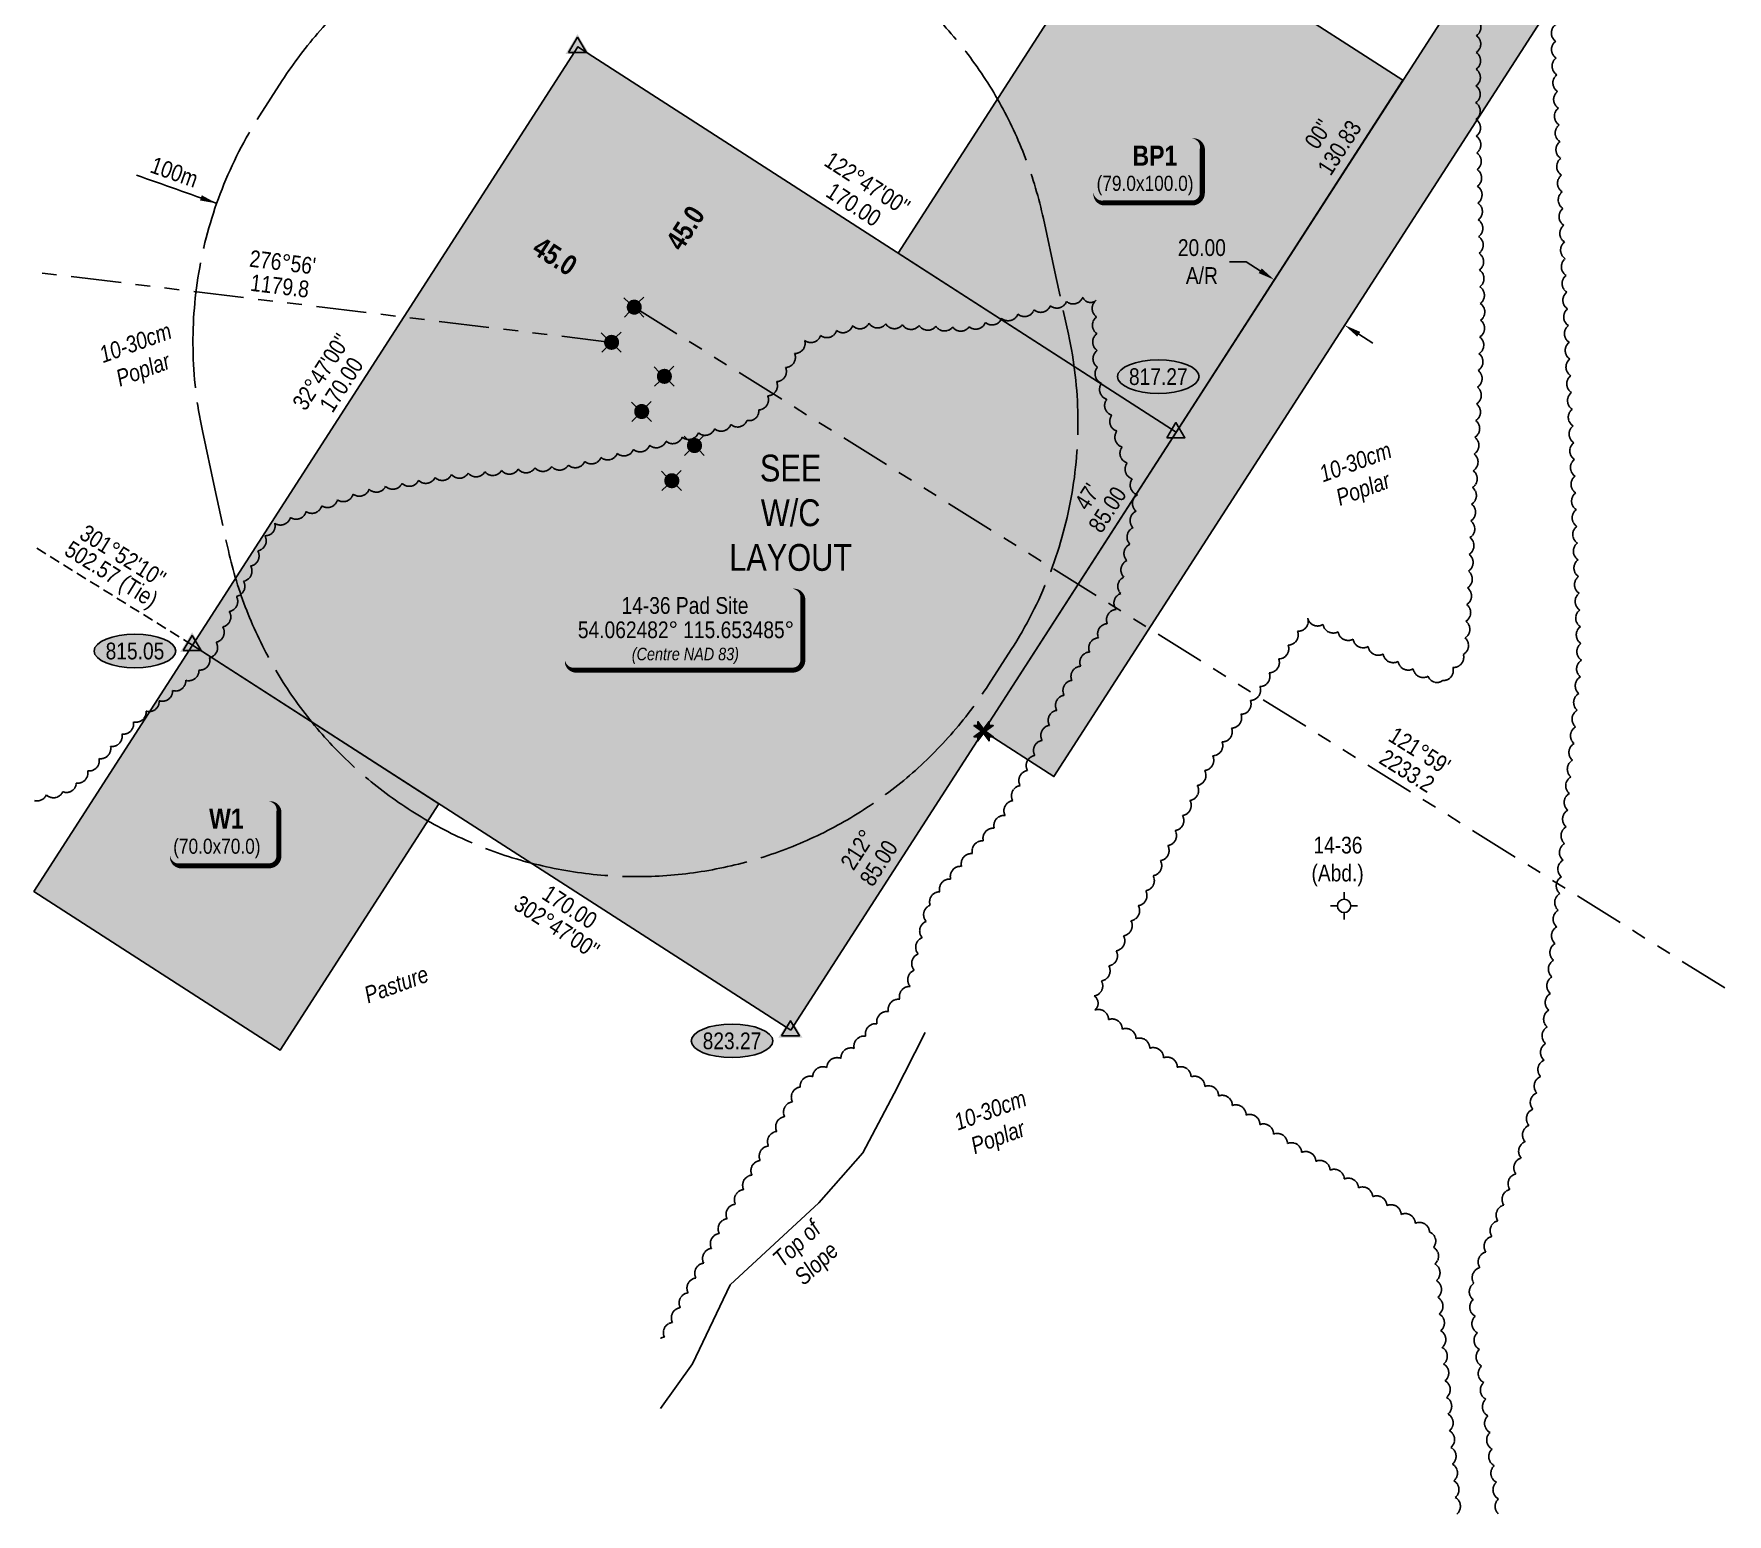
# Model space of a CAD drawing. Extents: x 583318 to 591532, y 5989316 to 5996345.
# Drawn here: x 589548 to 590559, y 5991202 to 5992086 of the extents above; entities that cross this region are included whole.
import ezdxf
from ezdxf.enums import TextEntityAlignment as Align

# ---------------------------------------------------------------- set-up
doc = ezdxf.new("R2010")
doc.units = 0
doc.header["$LTSCALE"] = 5
doc.header["$PDSIZE"] = 0.5
for name, pattern in [('0', [1, 1, 0]), ('foc-BUFFER', [16.75, 15, -1.75]), ('foc-DRILLPATH', [14.75, 6, -1.75, 1.75, -1.75, 1.75, -1.75]), ('foc-TIELINE', [1.875, 1.25, -0.625])]:
    doc.linetypes.add(name, pattern=pattern)
doc.layers.get('Defpoints').update_dxf_attribs({"color": 9})
for name, color, linetype in [('AS-DRILL-T', 8, 'Continuous'), ('AUX-BUFFER', 7, 'foc-BUFFER'), ('CG-NOTES', 7, 'Continuous'), ('L-BD', 7, 'Continuous'), ('L-BD1', 253, 'Continuous'), ('L-DETAIL-T', 3, 'Continuous'), ('L-MON', 1, 'Continuous'), ('L-TIE', 7, 'foc-TIELINE'), ('P-ELEVATION', 7, 'Continuous'), ('P-PDRILLPATH', 12, 'foc-DRILLPATH'), ('P-PROPOSED', 10, 'Continuous'), ('P-PROPOSED-H', 21, 'Continuous'), ('P-TEMP-BLOCKS', 250, 'Continuous'), ('P-TEMP-H', 41, 'Continuous'), ('P-TEMP_BORROW PIT', 46, 'Continuous'), ('P-TEMP_WORKSPACE', 46, 'Continuous'), ('P-TXT', 4, 'Continuous'), ('T-BUSH', 110, '0'), ('T-BUSH-T', 110, 'Continuous'), ('T-SLOPE', 48, 'Continuous')]:
    doc.layers.add(name, color=color, linetype=linetype)
doc.layers.add('F-WS-T', color=190, linetype='Continuous', lineweight=9)
doc.layers.add('T-TEXT', color=48, linetype='Continuous', lineweight=18)
doc.styles.add('80', font='ARIALN.TTF', dxfattribs={"height": 10})
doc.styles.add('80CG', font='ARIALN.TTF', dxfattribs={"height": 10})
doc.styles.add('80L', font='ARIALN.TTF', dxfattribs={"height": 10})
doc.styles.add('80LS', font='ARIALNI.TTF', dxfattribs={"height": 10})
doc.styles.add('BOLD', font='ARIALNB.TTF')
doc.dimstyles.new('Compass 5 000', dxfattribs={"dimscale": 5, "dimtxt": 9, "dimasz": 2, "dimexe": 0.2, "dimexo": 0.0625, "dimgap": 0.5, "dimtad": 0, "dimtih": 1, "dimtoh": 1, "dimzin": 0, "dimdsep": 46, "dimtxsty": '80CG', "dimcen": 0.1, "dimse1": 1, "dimse2": 1, "dimclrd": 256, "dimclrt": 256, "dimaunit": 1, "dimadec": 4, "dimazin": 0, "dimtfac": 0.06, "dimtofl": 0, "dimtmove": 0, "dimatfit": 1, "dimfxl": 0.2, "dimtolj": 1, "dimtzin": 0, "dimlwd": -1, "dimarcsym": 0})

# ---------------------------------------------------------------- blocks, each defined once
blk = doc.blocks.new('GABD')
for p, q in [((-0.8077887898243716, 0), (-1.615577579648743, 0)), ((0, 0.8077887898252811), (0, 1.615577579648743)), ((1.615577579648743, 0), (0.8077887898243716, 0)), ((0, -0.8077887898252811), (0, -1.615577579648743))]:
    blk.add_line(p, q)
blk.add_circle((0, 0), 0.8)
blk = doc.blocks.new('*D506')
at = {"layer": 'Defpoints', "color": 0, "transparency": 16777216}
for p in [(590305.2211123258, 5991964.387913493), (590288.7748875604, 5991938.851762701), (590347.2394939992, 5991937.32652296)]:
    blk.add_point(p, dxfattribs=at)
at = {"layer": 'P-TXT', "transparency": 16777216}
for p, q in [((590271.9603476683, 5991949.680947751), (590261.9603476692, 5991949.680947752)), ((590280.3676176206, 5991944.266355222), (590271.9603476683, 5991949.680947751)), ((590339.2005391731, 5991906.375779648), (590347.6078091124, 5991900.961187127))]:
    blk.add_line(p, q, dxfattribs=at)
for points in [[(590281.270049708, 5991945.66756688), (590279.4651855337, 5991942.865143565), (590288.7748875604, 5991938.851762701)], [(590340.1029712604, 5991907.776991306), (590338.2981070862, 5991904.974567992), (590330.7932692338, 5991911.790372169)]]:
    blk.add_solid(points, dxfattribs=at)
at = {"layer": 'P-TXT', "transparency": 16777216, "insert": (590245.5688060587, 5991949.680947751), "char_height": 10, "attachment_point": 5, "style": '80CG'}
blk.add_mtext('\\A1;20.00\\PA/R', dxfattribs=at)
blk = doc.blocks.new('TRIA')
blk.add_hatch(color=255).paths.add_polyline_path([(-0.0414550714867801, 1.521379340009161), (-1.474693147280959, -0.867350786313807), (1.391783004306489, -0.867350786313807)])
blk = doc.blocks.new('TRIAA')
blk.add_blockref('TRIA', (0, 0))
blk = doc.blocks.new('TRIB')
at = {"color": 1}
blk.add_lwpolyline([(-1.121455071486707, -0.6673507863138184), (-0.0414550714867801, 1.132649213686192), (1.038544928513147, -0.6673507863138184)], close=True, dxfattribs=at)
blk = doc.blocks.new('TRIBB')
blk.add_blockref('TRIB', (0, 0))
blk = doc.blocks.new('TRICC')
for name in ['TRIAA', 'TRIBB']:
    blk.add_blockref(name, (0, 0))
blk = doc.blocks.new('plspike')
blk.add_blockref('TRICC', (0, 0))
blk = doc.blocks.new('*U510')
at = {"true_color": 0xff8aff}
h = blk.add_hatch(color=211, dxfattribs=at)
edge = h.paths.add_edge_path()
edge.add_line((-26.49999999999999, -20), (26.49999999999999, -20))
edge.add_arc((26.49999999999999, -14), 6, 270, 360)
edge.add_line((32.49999999999999, -14), (32.49999999999999, 12.5))
edge.add_arc((26.49999999999999, 12.5), 6, 0, 90)
edge.add_line((26.49999999999999, 18.5), (-26.49999999999999, 18.5))
edge.add_arc((-26.49999999999999, 12.5), 6, 90, 180)
edge.add_line((-32.49999999999999, 12.5), (-32.49999999999999, -14))
edge.add_arc((-26.49999999999999, -14), 6, 180, 270)
at = {"color": 250, "flags": 128}
blk.add_lwpolyline([(-26.49999999999999, -20, 3, 3, 0), (26.49999999999999, -20, 3, 3, 0.414213562373095), (32.49999999999999, -14, 3, 3, 0), (32.49999999999999, 12.5, 3, 0, 0.414213562373095), (26.49999999999999, 18.5, 0, 0, 0), (-26.49999999999999, 18.5, 0, 0, 0.414213562373095), (-32.49999999999999, 12.5, 0, 0, 0), (-32.49999999999999, -14, 0, 3, 0.414213562373095)], format="xyseb", close=True, dxfattribs=at)
at = {"flags": 128}
blk.add_lwpolyline([(-15.3965537585251, 1.170740392694725e-10, 0, 7.5, 0), (-3.398394867633905e-15, 0, 0, 0, 0)], format="xyseb", dxfattribs=at)
at = {"color": 250}
for tag, p, height, style in [('TEMP_AREA_W1_001', (-9.212824010914055, 2.244292974654144), 12, 'BOLD'), ('ENTER_TEXT_001', (-30.65586630286495, -12.77706553451505), 9, '80')]:
    blk.add_attdef(tag, p, '', height=height, dxfattribs=dict(at, style=style))
blk = doc.blocks.new('we')
at = {"layer": 'P-ELEVATION'}
h = blk.add_hatch(color=111, dxfattribs=at)
h.dxf.hatch_style = 1
edge = h.paths.add_edge_path()
edge.add_ellipse((0, 0), major_axis=(-24.375, 0), ratio=0.4102564102564102, start_angle=0, end_angle=360)
at = {"layer": 'P-ELEVATION', "color": 7, "flags": 128}
blk.add_lwpolyline([(0, 0, 12.5, 0, 0), (-12.42052458118451, -6.430406050246802, 0, 0, 0)], format="xyseb", dxfattribs=at)
at = {"layer": 'P-ELEVATION', "color": 7}
blk.add_ellipse((0, 0), major_axis=(-24.375, 0), ratio=0.4102564102564102, dxfattribs=at)
at = {"layer": 'P-ELEVATION', "style": '80'}
blk.add_attdef('ELEVATION', text='', height=10, dxfattribs=at).set_placement((0, 0), align=Align.MIDDLE_CENTER)
blk = doc.blocks.new('Center_Coords')
h = blk.add_hatch(color=255)
edge = h.paths.add_edge_path()
edge.add_line((-63.57731728649196, -23.92053541910173), (66.42268271350804, -23.92053541910173))
edge.add_arc((66.42268271350804, -17.92053541910173), 6, 270, 360)
edge.add_line((72.42268271350804, -17.92053541910173), (72.42268271350804, 18.57946458089827))
edge.add_arc((66.42268271350804, 18.57946458089827), 6, 0, 90)
edge.add_line((66.42268271350804, 24.57946458089827), (-63.57731728649196, 24.57946458089827))
edge.add_arc((-63.57731728649196, 18.57946458089827), 6, 90, 180)
edge.add_line((-69.57731728649196, 18.57946458089827), (-69.57731728649196, -17.92053541910173))
edge.add_arc((-63.57731728649196, -17.92053541910173), 6, 180, 270)
at = {"color": 14, "flags": 128}
blk.add_lwpolyline([(-63.57731728649196, -23.92053541910173, 3, 3, 0), (66.42268271350804, -23.92053541910173, 3, 3, 0.414213562373095), (72.42268271350804, -17.92053541910173, 3, 3, 0), (72.42268271350804, 18.57946458089827, 3, 0, 0.414213562373095), (66.42268271350804, 24.57946458089827, 0, 0, 0), (-63.57731728649196, 24.57946458089827, 0, 0, 0.414213562373095), (-69.57731728649196, 18.57946458089827, 0, 0, 0), (-69.57731728649196, -17.92053541910173, 0, 3, 0.414213562373095)], format="xyseb", close=True, dxfattribs=at)
at = {"color": 14, "insert": (-36.44654267359965, -10.56061220414904), "char_height": 7.5, "attachment_point": 1, "style": '80L'}
blk.add_mtext_dynamic_manual_height_columns('\\pi6.7688;{\\fArial Narrow|b0|i1|c0|p34;(Centre NAD 83)}', width=76.2848463687151, gutter_width=45, heights=[0], dxfattribs=at)
at = {"color": 14, "style": '80'}
for tag, p in [('ENTER_TEXT_001', (-24.42247417598719, 9.752329451013907)), ('ENTER_COORDS_001', (-61.63256967394081, -4.047411271762025))]:
    blk.add_attdef(tag, p, '', height=10, dxfattribs=at)
blk = doc.blocks.new('TEMP')
h = blk.add_hatch(color=255)
h.dxf.hatch_style = 1
h.paths.add_polyline_path([(-5.274161e-10, 0.2514284397220763), (-0.6656854269836912, 1.152061669657268), (-0.6656854269836914, 0.6656854303339061), (-1.152061663105632, 0.6656854303339061), (-0.2514284404497629, 5.273253e-10), (-1.152061661774314, -0.665685419564579), (-0.6656854224511335, -0.6656854195645793), (-0.6656854224511335, -1.152061655686338), (-5.273251e-10, -0.2514284436956587), (0.6656854183820542, -1.152061663420681), (0.6656854183820542, -0.6656854208922597), (1.152061656810019, -0.6656854053035205), (0.2514284429676993, 5.273253e-10), (1.152061671303363, 0.6656854258011663), (0.6656854287749412, 0.6656854258011663), (0.6656854131859291, 1.15206166422904)])
h.paths.add_polyline_path([(0.5656854229146121, 0.8485281473411305), (0.5656854319800914, 0.5656854258011663), (0.8485281444547581, 0.5656854258011663), (0.0831890339399251, 0), (0.8485281399220186, -0.5656854150320215), (0.5656854183820542, -0.5656854240973189), (0.5656854183820542, -0.8485281365719859), (0, -0.08318903609469999), (-0.5656854224511337, -0.8485281320390644), (-0.5656854224511337, -0.5656854195645792), (-0.8485281349258001, -0.5656854195645794), (-0.0831890328488955, 0), (-0.8485281394583584, 0.5656854303339058), (-0.5656854269836913, 0.5656854303339061), (-0.5656854269836913, 0.8485281428085727), (0, 0.0831890306941206)], flags=16)
h = blk.add_hatch(color=1)
h.dxf.hatch_style = 1
h.paths.add_polyline_path([(0, 0.0831890306941205), (-0.5656854269836911, 0.8485281428085727), (-0.5656854269836912, 0.5656854303339061), (-0.8485281394583578, 0.5656854303339061), (-0.0831890328488953, -1e-16), (-0.8485281349258001, -0.5656854195645793), (-0.5656854224511337, -0.5656854195645793), (-0.5656854224511337, -0.848528132039064), (0, -0.08318903609469999), (0.5656854183820542, -0.8485281365719856), (0.5656854183820542, -0.5656854240973191), (0.8485281399220184, -0.5656854150320213), (0.0831890339399251, -1e-16), (0.8485281444547581, 0.5656854258011663), (0.5656854319800914, 0.5656854258011663), (0.5656854229146121, 0.8485281473411308)])
at = {"color": 1}
for p, q in [((-0.0831890328488953, 0), (0.0831890339399252, 0)), ((0, 0.0831890306941205), (0, -0.08318903609469999))]:
    blk.add_line(p, q, dxfattribs=at)
at = {"color": 255, "flags": 128}
blk.add_lwpolyline([(-0.251428440449763, 5.27325e-10), (-1.152061663105632, 0.6656854303339061), (-0.6656854269836914, 0.6656854303339061), (-0.6656854269836914, 1.152061669657268), (-5.274159999999999e-10, 0.2514284397220763), (0.6656854131859291, 1.15206166422904), (0.6656854287749412, 0.6656854258011663), (1.152061671303363, 0.6656854258011663), (0.2514284429676991, 5.27325e-10), (1.152061656810019, -0.6656854053035204), (0.6656854183820542, -0.6656854208922596), (0.6656854183820542, -1.152061663420681), (-5.27325e-10, -0.2514284436956586), (-0.6656854224511335, -1.152061655686338), (-0.6656854224511335, -0.6656854195645793), (-1.152061661774314, -0.6656854195645793)], close=True, dxfattribs=at)
at = {"color": 1, "flags": 128}
blk.add_lwpolyline([(-0.0831890328488953, 0), (-0.8485281394583578, 0.5656854303339061), (-0.5656854269836913, 0.5656854303339061), (-0.5656854269836913, 0.8485281428085727), (0, 0.0831890306941205), (0.5656854229146121, 0.8485281473411305), (0.5656854319800914, 0.5656854258011663), (0.8485281444547581, 0.5656854258011663), (0.0831890339399252, 0), (0.8485281399220184, -0.5656854150320214), (0.5656854183820542, -0.5656854240973189), (0.5656854183820542, -0.8485281365719856), (0, -0.08318903609469999), (-0.5656854224511335, -0.848528132039064), (-0.5656854224511335, -0.5656854195645792), (-0.8485281349258001, -0.5656854195645792)], close=True, dxfattribs=at)
blk = doc.blocks.new('WC')
at = {"layer": 'L-MON'}
h = blk.add_hatch(color=255, dxfattribs=at)
h.dxf.hatch_style = 1
edge = h.paths.add_edge_path()
edge.add_arc((1e-16, -3.47e-14), 0.9, 0, 360)
at = {"layer": 'L-MON', "color": 240, "flags": 128}
for points in [[(-0.6221317521915455, 0.5029434191984639), (-1.231742929986921, 1.120400313844549)], [(0.5200624085104745, 0.6078939802747209), (1.126191209577769, 1.206321004927269)], [(-1.178786742863962, -1.184577638598091), (-0.5588098224687501, -0.5724784557627332)], [(1.15915571353878, -1.184577638598091), (0.5567817565693919, -0.5744511080601575)]]:
    blk.add_lwpolyline(points, dxfattribs=at)
at = {"layer": 'L-MON', "color": 240}
for radius in [0.8, 0.3730220647719884]:
    blk.add_circle((1e-16, -3.47e-14), radius, dxfattribs=at)

msp = doc.modelspace()

# ---------------------------------------------------------------- hatches: boundary and pattern name
at = {"layer": 'P-PROPOSED-H'}
h = msp.add_hatch(color=256, dxfattribs=at)
h.dxf.hatch_style = 1
h.paths.add_polyline_path([(590402.850425019, 5992372.657047396), (590407.246004658, 5992122.802569199), (590115.2192695311, 5991669.370924828), (590157.237651206, 5991642.309534271), (590457.4839199516, 5992108.503697267), (590452.6462807519, 5992383.485819759), (590438.2202016927, 5992416.652606845), (590384.1324753901, 5992415.701065337), (590402.8546785676, 5992372.657122238)])
h = msp.add_hatch(color=256, dxfattribs=at)
h.dxf.hatch_style = 1
h.paths.add_polyline_path([(590000.2083597045, 5991490.792802704), (590230.2301793621, 5991847.949046928), (589873.0739351438, 5992077.970866587), (589643.0521154869, 5991720.814622356)])
at = {"layer": 'P-TEMP-H'}
h = msp.add_hatch(color=256, dxfattribs=at)
h.dxf.hatch_style = 1
h.paths.add_polyline_path([(590064.2575717559, 5991954.841539604), (590199.5645244954, 5992164.933447954), (590365.5371321016, 5992058.0409553), (590230.2301793621, 5991847.949046928)])
h = msp.add_hatch(color=256, dxfattribs=at)
h.dxf.hatch_style = 1
h.paths.add_polyline_path([(589643.0521154869, 5991720.814622343), (589548.3372485759, 5991573.750286488), (589695.4015844332, 5991479.035419588), (589790.1164513443, 5991626.099755444)])

# ---------------------------------------------------------------- linework, layer by layer
at = {"layer": 'AUX-BUFFER', "color": 251, "linetype": 'foc-BUFFER', "flags": 128}
msp.add_lwpolyline([(589683.1045615406, 5992036.839141008), (589696.6352568144, 5992057.848331831, -0.6681786379067249), (590150.9610420751, 5991975.422328351), (590158.4395376369, 5991940.882442248), (590165.9180332007, 5991906.342556153, -0.1989123673877774), (590131.7760646701, 5991718.154654154), (590118.2453693941, 5991697.145463306, -0.6681786379244264), (589663.9195841306, 5991779.571466781), (589656.4410885669, 5991814.111352893), (589648.9625930069, 5991848.651238997, -0.1989123673908229)], format="xyb", close=True, dxfattribs=at)
at = {"layer": 'CG-NOTES', "color": 14, "flags": 128}
msp.add_lwpolyline([(589936.6411474245, 5991784.381834649, 0, 4.999999999999972, 0), (589934.9465633759, 5991729.774966598, 0, 0, 0)], format="xyseb", dxfattribs=at)
at = {"layer": 'L-TIE', "flags": 128}
msp.add_lwpolyline([(589643.0521154869, 5991720.814622356), (589548.6670817836, 5991779.49396045)], dxfattribs=at)
at = {"layer": 'P-PDRILLPATH', "flags": 128}
for points in [[(589893.1964699033, 5991901.532188265), (589549.112073698, 5991943.406975637)], [(589906.7271651771, 5991922.541379089), (590559.1120736985, 5991515.224814875)]]:
    msp.add_lwpolyline(points, dxfattribs=at)
at = {"layer": 'P-PROPOSED', "flags": 128}
for points in [[(590402.850425019, 5992372.657047396), (590407.246004658, 5992122.802569199), (590115.2192695311, 5991669.370924828), (590157.237651206, 5991642.309534271), (590457.4839199516, 5992108.503697267), (590452.6462807519, 5992383.485819759), (590438.2202016927, 5992416.652606845), (590384.1324753901, 5992415.701065337), (590402.8546785676, 5992372.657122238)], [(590000.2083597045, 5991490.792802704), (590230.2301793621, 5991847.949046928), (589873.0739351438, 5992077.970866587), (589643.0521154869, 5991720.814622356)]]:
    msp.add_lwpolyline(points, close=True, dxfattribs=at)
at = {"layer": 'P-TEMP_BORROW PIT', "flags": 128}
msp.add_lwpolyline([(590064.2575717559, 5991954.841539604), (590199.5645244954, 5992164.933447954), (590365.5371321016, 5992058.0409553), (590230.2301793621, 5991847.949046928)], close=True, dxfattribs=at)
at = {"layer": 'P-TEMP_WORKSPACE'}
msp.add_lwpolyline([(589643.0521154869, 5991720.814622343), (589548.3372485759, 5991573.750286488), (589695.4015844332, 5991479.035419588), (589790.1164513443, 5991626.099755444)], close=True, dxfattribs=at)
at = {"layer": 'T-BUSH', "flags": 128}
for points in [[(590397.7301686411, 5991201.929181397, 0.52056705), (590396.8597879157, 5991211.88694057, 0.52056705), (590395.9894071904, 5991221.844699735, 0.52056705), (590395.119026465, 5991231.802458907, 0.52056705), (590394.2486457383, 5991241.760218072, 0.52056705), (590393.3782650143, 5991251.717977243, 0.52056705), (590392.5078842876, 5991261.67573641, 0.52056705), (590391.6375035635, 5991271.633495573, 0.52056705), (590390.7671228369, 5991281.591254758, 0.52056705), (590389.8967421128, 5991291.54901391, 0.52056705), (590389.0263613862, 5991301.506773096, 0.52056705), (590388.1559806621, 5991311.464532248, 0.52056705), (590387.2855999355, 5991321.422291433, 0.52056705), (590386.4152192114, 5991331.380050586, 0.52056705), (590385.5448384847, 5991341.33780977, 0.52056705), (590384.6744577606, 5991351.295568923, 0.52056705), (590383.804077034, 5991361.253328108, 0.52056705), (590381.478645386, 5991370.318567712, 0.52056705), (590372.9967975785, 5991375.607498439, 0.52056705), (590364.5149497734, 5991380.896429149, 0.52056705), (590356.0331019672, 5991386.185359844, 0.52056705), (590347.5512541609, 5991391.474290554, 0.52056705), (590339.069406354, 5991396.763221282, 0.52056705), (590330.5875585473, 5991402.052151992, 0.52056705), (590322.1057107422, 5991407.341082687, 0.52056705), (590313.6238629359, 5991412.630013397, 0.52056705), (590305.1420151297, 5991417.918944124, 0.52056705), (590296.6601673227, 5991423.207874824, 0.52056705), (590288.3998130086, 5991428.833496921, 0.52056705), (590280.185897813, 5991434.529647157, 0.52056705), (590271.9719826175, 5991440.225797397, 0.52056705), (590263.7580674238, 5991445.921947621, 0.52056705), (590255.544152229, 5991451.618097841, 0.52056705), (590247.3302370333, 5991457.31424807, 0.52056705), (590239.1163218379, 5991463.010398316, 0.52056705), (590230.9024066442, 5991468.706548546, 0.52056705), (590222.6884914493, 5991474.40269876, 0.52056705), (590214.4745762545, 5991480.09884899, 0.52056705), (590206.2606610595, 5991485.794999226, 0.52056705), (590198.0467458646, 5991491.491149466, 0.52056705), (590189.8328306696, 5991497.187299689, 0.52056705), (590181.6189154749, 5991502.883449909, 0.52056705), (590181.2153876377, 5991511.312270008, 0.52056705), (590185.6178400407, 5991520.28628489, 0.52056705), (590190.0202924438, 5991529.260299773, 0.52056705), (590194.4227448468, 5991538.234314655, 0.52056705), (590198.8251972498, 5991547.208329538, 0.52056705), (590203.2276496527, 5991556.18234442, 0.52056705), (590207.6301020558, 5991565.156359302, 0.52056705), (590212.0325544581, 5991574.130374185, 0.52056705), (590216.4350068611, 5991583.104389067, 0.52056705), (590220.8374592641, 5991592.07840395, 0.52056705), (590225.239911668, 5991601.052418832, 0.52056705), (590229.6423640697, 5991610.026433714, 0.52056705), (590234.0448164727, 5991619.000448607, 0.52056705), (590238.4472688757, 5991627.974463489, 0.52056705), (590242.84972128, 5991636.948478372, 0.52056705), (590247.252173683, 5991645.922493254, 0.52056705), (590252.0189980798, 5991654.685230287, 0.52056705), (590257.6486183259, 5991662.944885622, 0.52056705), (590263.2782385737, 5991671.20454096, 0.52056705), (590268.9078588206, 5991679.464196289, 0.52056705), (590274.5374790669, 5991687.723851611, 0.52056705), (590280.1670993145, 5991695.983506929, 0.52056705), (590285.7967195603, 5991704.243162259, 0.52056705), (590291.4263398077, 5991712.502817587, 0.52056705), (590297.0559600554, 5991720.762472931, 0.52056705), (590302.6855803011, 5991729.02212826, 0.52056705), (590308.7836620625, 5991736.77406115, 0.52056705), (590317.9179902565, 5991733.155575721, 0.52056705), (590326.8801645322, 5991728.729068911, 0.52056705), (590335.8423388072, 5991724.302562085, 0.52056705), (590344.8045130809, 5991719.876055275, 0.52056705), (590353.7666873563, 5991715.449548475, 0.52056705), (590362.728861632, 5991711.023041672, 0.52056705), (590371.6910359069, 5991706.596534852, 0.52056705), (590380.6532101819, 5991702.170028036, 0.52056705), (590389.1973971691, 5991699.610162475, 0.52056705), (590395.4159644262, 5991707.436013975, 0.52056705), (590401.6345316834, 5991715.261865449, 0.52056705), (590402.6802246299, 5991725.035851351, 0.52056705), (590403.1688657242, 5991735.019626203, 0.52056705), (590403.6575068174, 5991745.003401037, 0.52056705), (590404.1461479105, 5991754.987175876, 0.52056705), (590404.6347890035, 5991764.970950721, 0.52056705), (590405.1234300965, 5991774.954725582, 0.52056705), (590405.6120711897, 5991784.938500427, 0.52056705), (590406.1007122828, 5991794.922275255, 0.52056705), (590406.5893533758, 5991804.9060501, 0.52056705), (590407.0779944689, 5991814.889824955, 0.52056705), (590407.5666355613, 5991824.873599806, 0.52056705), (590408.0552766538, 5991834.857374641, 0.52056705), (590408.5439177481, 5991844.84114948, 0.52056705), (590409.0325588412, 5991854.824924325, 0.52056705), (590409.5211999336, 5991864.808699179, 0.52056705), (590410.0098410262, 5991874.792474031, 0.52056705), (590410.4984821205, 5991884.776248865, 0.52056705), (590410.9871232135, 5991894.760023704, 0.52056705), (590411.4757643059, 5991904.743798548, 0.52056705), (590411.9602809248, 5991914.727625877, 0.52056705), (590411.7257919731, 5991924.720600669, 0.52056705), (590411.49130302, 5991934.713575462, 0.52056705), (590411.2568140683, 5991944.706550254, 0.52056705), (590411.0223251166, 5991954.699525046, 0.52056705), (590410.7878361648, 5991964.692499839, 0.52056705), (590410.5533472131, 5991974.685474631, 0.52056705), (590410.3188582618, 5991984.678449424, 0.52056705), (590410.0843693101, 5991994.671424217, 0.52056705), (590409.8498803583, 5992004.664399008, 0.52056705), (590409.6153914066, 5992014.657373801, 0.52056705), (590409.3809024555, 5992024.650348593, 0.52056705), (590409.1464135038, 5992034.643323386, 0.52056705), (590409.0676188043, 5992044.637341105, 0.52056705), (590409.169438663, 5992054.632548106, 0.52056705), (590409.2712585218, 5992064.627755106, 0.52056705), (590409.3730783805, 5992074.622962108, 0.52056705), (590409.4748982392, 5992084.618169098, 0.52056705), (590409.576718098, 5992094.613376099, 0.52056705), (590409.6785379568, 5992104.608583099, 0.52056705), (590409.7803578156, 5992114.603790094, 0.52056705), (590409.8821776742, 5992124.598997095, 0.52056705), (590409.983997533, 5992134.594204095, 0.52056705), (590410.0858173918, 5992144.589411096, 0.52056705), (590410.1876372498, 5992154.584618097, 0.52056705), (590410.2894571086, 5992164.579825098, 0.52056705), (590410.3912769672, 5992174.575032108, 0.52056705), (590410.493096826, 5992184.570239109, 0.52056705), (590410.3747147945, 5992194.555670448, 0.52056705), (590409.3875858056, 5992204.502534608, 0.52056705), (590408.4004568185, 5992214.449398769, 0.52056705), (590407.41332783, 5992224.39626293, 0.52056705), (590406.426198841, 5992234.34312709, 0.52056705), (590405.4390698521, 5992244.289991251, 0.52056705), (590404.4519408649, 5992254.236855412, 0.52056705), (590403.4648118765, 5992264.183719573, 0.52056705), (590402.4776828869, 5992274.130583733, 0.52056705), (590401.4905538998, 5992284.077447894, 0.52056705), (590400.5034249114, 5992294.024312055, 0.52056705), (590399.5162959222, 5992303.971176215, 0.52056705), (590398.5291669334, 5992313.918040376, 0.52056705), (590397.5420379463, 5992323.864904537, 0.52056705), (590396.5549089578, 5992333.811768698, 0.52056705), (590395.5677799687, 5992343.758632858, 0.52056705), (590394.5806509798, 5992353.705497019, 0.52056705), (590393.5935219927, 5992363.65236118, 0.52056705), (590390.5026121897, 5992371.514529609, 0.52056705), (590380.5651567078, 5992372.592262781, 0.52056705), (590370.6277012272, 5992373.669995971, 0.52056705), (590360.6902457447, 5992374.747729161, 0.52056705), (590353.166237296, 5992375.563720115, 0.52056705)], [(590422.4074053448, 5991202.190295625, -0.4295882131875979), (590422.6039561892, 5991211.038865828, -0.52056705), (590421.3456325352, 5991220.955072343, -0.52056705), (590420.0873088834, 5991230.871278885, -0.52056705), (590418.8289852305, 5991240.787485404, -0.52056705), (590417.5706615768, 5991250.70369192, -0.52056705), (590416.3123379246, 5991260.619898462, -0.52056705), (590415.0540142709, 5991270.536104971, -0.52056705), (590413.7956906187, 5991280.452311502, -0.52056705), (590412.5373669645, 5991290.368518038, -0.52056705), (590411.2790433128, 5991300.284724547, -0.52056705), (590410.0207196586, 5991310.200931078, -0.52056705), (590408.7623960068, 5991320.117137614, -0.52056705), (590407.5040723528, 5991330.033344124, -0.52056705), (590407.9659353558, 5991339.743039039, -0.52056705), (590411.535594053, 5991349.079637309, -0.52056705), (590415.1052527502, 5991358.416235558, -0.52056705), (590418.6749114475, 5991367.752833834, -0.52056705), (590422.2445701447, 5991377.089432077, -0.52056705), (590425.814228842, 5991386.426030352, -0.52056705), (590429.3838875393, 5991395.762628595, -0.52056705), (590432.9535462365, 5991405.099226871, -0.52056705), (590436.170092956, 5991414.545613418, -0.52056705), (590438.4946181155, 5991424.267296059, -0.52056705), (590440.819143276, 5991433.988978667, -0.52056705), (590443.1436684377, 5991443.710661298, -0.52056705), (590445.4681935974, 5991453.432343926, -0.52056705), (590447.7927187579, 5991463.154026547, -0.52056705), (590449.8336741138, 5991472.923505071, -0.52056705), (590450.7765830167, 5991482.874658409, -0.52056705), (590451.7194919196, 5991492.825811768, -0.52056705), (590452.6624008225, 5991502.776965126, -0.52056705), (590453.6053097247, 5991512.72811847, -0.52056705), (590454.5482186271, 5991522.67927184, -0.52056705), (590455.4911275313, 5991532.630425178, -0.52056705), (590456.4340364342, 5991542.581578548, -0.52056705), (590457.3769453363, 5991552.532731895, -0.52056705), (590458.3198542388, 5991562.483885245, -0.52056705), (590459.2627631429, 5991572.435038609, -0.52056705), (590460.2056720458, 5991582.386191946, -0.52056705), (590461.148580948, 5991592.337345317, -0.52056705), (590462.0914898504, 5991602.288498654, -0.52056705), (590463.0343987546, 5991612.239652014, -0.52056705), (590463.9773076575, 5991622.190805372, -0.52056705), (590464.9202165597, 5991632.141958716, -0.52056705), (590465.8631254634, 5991642.093112086, -0.52056705), (590466.8060343663, 5991652.044265424, -0.52056705), (590467.7489432691, 5991661.995418794, -0.52056705), (590468.691852172, 5991671.946572132, -0.52056705), (590469.6347610742, 5991681.897725491, -0.52056705), (590470.5776699766, 5991691.848878855, -0.52056705), (590471.5205788808, 5991701.800032193, -0.52056705), (590472.1957906905, 5991711.759690279, -0.52056705), (590471.8459962035, 5991721.74929358, -0.52056705), (590471.4962017158, 5991731.738896879, -0.52056705), (590471.1464072282, 5991741.728500179, -0.52056705), (590470.7966127425, 5991751.718103468, -0.52056705), (590470.4468182555, 5991761.707706768, -0.52056705), (590470.0970237685, 5991771.697310068, -0.52056705), (590469.7472292808, 5991781.686913362, -0.52056705), (590469.3974347932, 5991791.676516661, -0.52056705), (590469.0476403075, 5991801.666119962, -0.52056705), (590468.6978458205, 5991811.655723262, -0.52056705), (590468.3480513335, 5991821.645326561, -0.52056705), (590467.9982568457, 5991831.634929861, -0.52056705), (590467.5953382404, 5991841.622377661, -0.52056705), (590467.134532216, 5991851.607475966, -0.52056705), (590466.6737261931, 5991861.592574257, -0.52056705), (590466.2129201696, 5991871.577672575, -0.52056705), (590465.7521141459, 5991881.562770859, -0.52056705), (590465.291308121, 5991891.547869177, -0.52056705), (590464.8305020987, 5991901.53296746, -0.52056705), (590464.3696960738, 5991911.518065778, -0.52056705), (590463.9088900514, 5991921.503164062, -0.52056705), (590463.4480840266, 5991931.48826238, -0.52056705), (590462.9872780042, 5991941.473360664, -0.52056705), (590462.5264719793, 5991951.458458971, -0.52056705), (590462.0656659569, 5991961.443557276, -0.52056705), (590461.6048599334, 5991971.428655568, -0.52056705), (590461.144053909, 5991981.413753885, -0.52056705), (590460.6832478861, 5991991.39885217, -0.52056705), (590460.2224418618, 5992001.383950487, -0.52056705), (590459.7616358389, 5992011.369048771, -0.52056705), (590459.3008298145, 5992021.354147088, -0.52056705), (590458.8400237917, 5992031.339245372, -0.52056705), (590458.3792177673, 5992041.32434369, -0.52056705), (590457.9184117444, 5992051.309441974, -0.52056705), (590457.4576057208, 5992061.294540281, -0.52056705), (590456.9967996972, 5992071.279638587, -0.52056705), (590456.740350111, 5992081.268591232, -0.52056705), (590456.8243056474, 5992091.263964249, -0.52056705), (590456.908261183, 5992101.259337271, -0.52056705), (590456.9922167193, 5992111.254710298, -0.52056705), (590457.0761722551, 5992121.250083314, -0.52056705), (590457.1601277927, 5992131.245456316, -0.52056705), (590457.244083329, 5992141.240829331, -0.52056705), (590457.3280388654, 5992151.236202347, -0.52056705), (590457.4119944009, 5992161.23157537, -0.52056705), (590457.4959499368, 5992171.226948396, -0.52056705), (590457.579905473, 5992181.222321413, -0.52056705), (590457.6638610107, 5992191.217694423, -0.52056705), (590457.7478165469, 5992201.21306743, -0.52056705), (590457.6092262518, 5992211.205498461, -0.52056705), (590457.2592380882, 5992221.195094971, -0.52056705), (590456.9092499235, 5992231.184691487, -0.52056705), (590456.5592617604, 5992241.174288013, -0.52056705), (590456.2092735955, 5992251.163884535, -0.52056705), (590455.8592854321, 5992261.153481051, -0.52056705), (590455.509297269, 5992271.143077557, -0.52056705), (590455.1593091041, 5992281.132674068, -0.52056705), (590454.8093209415, 5992291.122270584, -0.52056705), (590454.6540250676, 5992300.926913519, -0.52056705), (590460.6283501083, 5992301.024136076)], [(589548.6670817839, 5991627.918488666, 0.3686292235158165), (589555.8148673628, 5991631.329966121, 0.52056705), (589565.6274484391, 5991633.234640059, 0.52056705), (589573.6538785604, 5991638.360301954, 0.52056705), (589580.4664800985, 5991645.6748758, 0.52056705), (589587.2790816358, 5991652.989449646, 0.52056705), (589594.0916831746, 5991660.304023483, 0.52056705), (589600.9042847126, 5991667.618597323, 0.52056705), (589607.7168862505, 5991674.93317117, 0.52056705), (589615.3187632093, 5991681.385652632, 0.52056705), (589623.215515501, 5991687.513934075, 0.52056705), (589631.112267792, 5991693.642215525, 0.52056705), (589639.009020083, 5991699.770496964, 0.52056705), (589646.9057723739, 5991705.898778413, 0.52056705), (589653.1995351039, 5991713.2636952, 0.52056705), (589657.1229089472, 5991722.457261878, 0.52056705), (589661.0462827907, 5991731.650828528, 0.52056705), (589664.9820441516, 5991740.83885867, 0.52056705), (589669.2298726649, 5991749.887089619, 0.52056705), (589673.4777011767, 5991758.935320552, 0.52056705), (589677.7255296899, 5991767.983551489, 0.52056705), (589681.9733582026, 5991777.031782442, 0.52056705), (589686.2211867151, 5991786.080013392, 0.52056705), (589692.0987637026, 5991793.527976266, 0.52056705), (589701.4651099166, 5991797.018834163, 0.52056705), (589710.831456133, 5991800.509692058, 0.52056705), (589720.197802347, 5991804.000549953, 0.52056705), (589729.5641485634, 5991807.491407849, 0.52056705), (589738.9304947774, 5991810.982265744, 0.52056705), (589748.4649828444, 5991813.862048104, 0.52056705), (589758.3070197937, 5991815.608140572, 0.52056705), (589768.1490567427, 5991817.354233066, 0.52056705), (589777.9910936919, 5991819.100325556, 0.52056705), (589787.8331306397, 5991820.846418023, 0.52056705), (589797.6751675901, 5991822.592510523, 0.52056705), (589807.6336184995, 5991823.436460202, 0.52056705), (589817.5968861023, 5991824.241338419, 0.52056705), (589827.5601537053, 5991825.046216629, 0.52056705), (589837.5234213081, 5991825.851094847, 0.52056705), (589847.486688911, 5991826.655973063, 0.52056705), (589857.4499565139, 5991827.46085128, 0.52056705), (589867.4132241168, 5991828.265729487, 0.52056705), (589877.1536695637, 5991830.437158477, 0.52056705), (589886.856556014, 5991832.838933801, 0.52056705), (589896.5594424659, 5991835.240709142, 0.52056705), (589906.2623289162, 5991837.642484499, 0.52056705), (589915.9652153681, 5991840.044259829, 0.52056705), (589925.6547317296, 5991842.499068522, 0.52056705), (589935.3365724169, 5991844.984323263, 0.52056705), (589945.0184131042, 5991847.469578008, 0.52056705), (589954.7002537901, 5991849.954832759, 0.52056705), (589964.3820944787, 5991852.440087526, 0.52056705), (589974.0639351652, 5991854.925342278, 0.52056705), (589981.0219578228, 5991861.161482953, 0.52056705), (589986.3814351208, 5991869.598931227, 0.52056705), (589991.740912419, 5991878.036379507, 0.52056705), (589997.1003897153, 5991886.47382778, 0.52056705), (590002.4598670134, 5991894.911276054, 0.52056705), (590008.4251790621, 5991902.697800251, 0.52056705), (590017.9838402834, 5991905.621244433, 0.52056705), (590027.5425015048, 5991908.544688612, 0.52056705), (590037.1011627273, 5991911.468132817, 0.52056705), (590046.850940562, 5991912.958332083, 0.52056705), (590056.8363185707, 5991912.503627474, 0.52056705), (590066.8216965799, 5991912.048922834, 0.52056705), (590076.8070745885, 5991911.594218215, 0.52056705), (590086.7924525972, 5991911.139513594, 0.52056705), (590096.7778306057, 5991910.684808959, 0.52056705), (590106.6976715381, 5991910.856608816, 0.52056705), (590116.3727790784, 5991913.367947964, 0.52056705), (590126.0478866202, 5991915.879287133, 0.52056705), (590135.7229941611, 5991918.390626269, 0.52056705), (590145.3981017008, 5991920.901965439, 0.52056705), (590155.073209243, 5991923.413304581, 0.52056705), (590164.7483167832, 5991925.924643729, 0.52056705), (590174.4234243251, 5991928.435982898, 0.52056705), (590182.5733770083, 5991926.694634951, 0.52056705), (590182.744334607, 5991916.700371418, 0.52056705), (590182.9152922076, 5991906.706107859, 0.52056705), (590183.0862498083, 5991896.711844316, 0.52056705), (590183.2572074084, 5991886.717580789, 0.52056705), (590185.710105904, 5991877.100247292, 0.52056705), (590188.7622341661, 5991867.581894302, 0.52056705), (590191.8143624308, 5991858.063541328, 0.52056705), (590194.8664906942, 5991848.54518837, 0.52056705), (590197.9186189568, 5991839.026835386, 0.52056705), (590200.9707472209, 5991829.508482406, 0.52056705), (590204.0228754844, 5991819.990129448, 0.52056705), (590207.0750037477, 5991810.471776464, 0.52056705), (590206.2954537602, 5991800.68163622, 0.52056705), (590204.4634448682, 5991790.855229273, 0.52056705), (590202.6314359755, 5991781.028822321, 0.52056705), (590200.799427083, 5991771.202415349, 0.52056705), (590198.9674181903, 5991761.376008391, 0.52056705), (590197.1354092964, 5991751.549601451, 0.52056705), (590194.429784347, 5991742.049748785, 0.52056705), (590189.126510795, 5991733.576861443, 0.52056705), (590183.8232372431, 5991725.103974101, 0.52056705), (590178.5199636898, 5991716.63108676, 0.52056705), (590173.2166901384, 5991708.158199425, 0.52056705), (590167.9134165872, 5991699.685312083, 0.52056705), (590163.3342147656, 5991690.81076335, 0.52056705), (590158.9533751172, 5991681.826177985, 0.52056705), (590154.5725354688, 5991672.841592613, 0.52056705), (590150.1916958191, 5991663.857007248, 0.52056705), (590145.8108561708, 5991654.872421876, 0.52056705), (590141.4300165229, 5991645.887836501, 0.52056705), (590137.0491768752, 5991636.903251149, 0.52056705), (590132.6683372268, 5991627.918665764, 0.52056705), (590128.0880389891, 5991619.060068856, 0.52056705), (590121.5894945643, 5991611.465106669, 0.52056705), (590115.0909501371, 5991603.870144483, 0.52056705), (590108.5924057118, 5991596.275182296, 0.52056705), (590102.0938612865, 5991588.680220109, 0.52056705), (590095.5953168606, 5991581.085257923, 0.52056705), (590089.0967724347, 5991573.490295736, 0.52056705), (590083.3638420238, 5991565.502695598, 0.52056705), (590080.9880657268, 5991555.793410492, 0.52056705), (590078.6122894274, 5991546.084125387, 0.52056705), (590076.2365131305, 5991536.374840282, 0.52056705), (590073.8607368316, 5991526.665555167, 0.52056705), (590071.4849605341, 5991516.956270061, 0.52056705), (590065.2390035891, 5991509.296658464, 0.52056705), (590058.4321932959, 5991501.976695098, 0.52056705), (590051.6253830044, 5991494.656731699, 0.52056705), (590044.8185727132, 5991487.336768333, 0.52056705), (590038.0117624212, 5991480.016804934, 0.52056705), (590030.0912828315, 5991474.021967693, 0.52056705), (590021.6845173783, 5991468.614489077, 0.52056705), (590013.2777519252, 5991463.207010469, 0.52056705), (590005.8252596909, 5991456.924489043, 0.52056705), (590001.164886156, 5991448.081669987, 0.52056705), (589996.5045126205, 5991439.238850939, 0.52056705), (589991.8238404231, 5991430.407153724, 0.52056705), (589986.8725042404, 5991421.723905458, 0.52056705), (589981.9211680564, 5991413.040657219, 0.52056705), (589976.9698318724, 5991404.357408947, 0.52056705), (589972.0184956886, 5991395.674160709, 0.52056705), (589967.0671595046, 5991386.990912437, 0.52056705), (589962.1339592222, 5991378.297727268, 0.52056705), (589957.480506502, 5991369.451264227, 0.52056705), (589952.8270537842, 5991360.604801207, 0.52056705), (589948.1736010651, 5991351.758338192, 0.52056705), (589943.5201483453, 5991342.91187516, 0.52056705), (589938.8666956257, 5991334.065412125, 0.52056705), (589934.2132429079, 5991325.218949115, 0.52056705), (589929.5550452871, 5991316.375042265, 0.52056705), (589924.7203944372, 5991307.626289125, 0.09715103904631188), (589922.4762945889, 5991306.932809843, 0.09715103904631188)]]:
    msp.add_lwpolyline(points, format="xyb", dxfattribs=at)
at = {"layer": 'T-SLOPE', "flags": 128}
msp.add_lwpolyline([(589922.4762945889, 5991264.972499412), (589941.4245572542, 5991291.632456749), (589963.964557254, 5991338.73995676), (590016.9595572539, 5991387.799956752), (590043.244557254, 5991417.672456749), (590061.9070572528, 5991453.099956743), (590080.397057254, 5991489.532456743)], dxfattribs=at)

# ---------------------------------------------------------------- block references
at = {"layer": 'AS-DRILL-T', "xscale": 4.997844999999942, "yscale": 4.997844999999942, "zscale": 4.997844999999942}
msp.add_blockref('GABD', (590330.474557254, 5991565.097456769), dxfattribs=at)
at = {"layer": 'CG-NOTES', "color": 3}
ref = msp.add_blockref('Center_Coords', (589934.9465633759, 5991729.774966598), dxfattribs=at)
ref.add_attrib('ENTER_COORDS_001', '54.062482° 115.653485°', (589873.085480741, 5991724.919233376), dxfattribs={"layer": '0', "color": 14, "height": 9.999999999999943, "style": '80'})
ref.add_attrib('ENTER_TEXT_001', '14-36 Pad Site', (589899.1086731012, 5991739.442030018), dxfattribs={"layer": '0', "color": 14, "height": 9.999999999999943, "style": '80'})
at = {"layer": 'L-MON'}
for name, p, xscale, yscale, zscale in [('plspike', (589873.0520572532, 5992077.984956744), 4.99786279999997, 4.99786279999997, 4.99786279999997), ('WC', (589906.7271651771, 5991922.541379089), 4.997862799999989, 4.997862799999989, 4.997862799999989), ('WC', (589893.1964699033, 5991901.532188265), 4.997862799999989, 4.997862799999989, 4.997862799999989), ('WC', (589924.7102561615, 5991881.236145344), 4.997862799999989, 4.997862799999989, 4.997862799999989), ('WC', (589911.1795608877, 5991860.226954507), 4.997862799999989, 4.997862799999989, 4.997862799999989), ('plspike', (590230.2520572538, 5991847.934956755), 4.99786279999997, 4.99786279999997, 4.99786279999997), ('WC', (589942.693347144, 5991839.930911598), 4.997862799999989, 4.997862799999989, 4.997862799999989), ('WC', (589929.1626518691, 5991818.92172074), 4.997862799999989, 4.997862799999989, 4.997862799999989), ('plspike', (589643.0020572529, 5991720.919956743), 4.99786279999997, 4.99786279999997, 4.99786279999997), ('TEMP', (590115.2192695324, 5991669.370924822), 4.999999999999977, 4.999999999999977, 4.999999999999977), ('plspike', (590000.1595572539, 5991490.809956758), 4.99786279999997, 4.99786279999997, 4.99786279999997)]:
    msp.add_blockref(name, p, dxfattribs=dict(at, xscale=xscale, yscale=yscale, zscale=zscale))
at = {"layer": 'P-ELEVATION', "xscale": 0.99957256, "yscale": 0.99957256, "zscale": 0.99957256}
for p, values in [((590219.5599487302, 5991881.075917169), {'ELEVATION': '817.27'}), ((589608.6984198163, 5991717.250571478), {'ELEVATION': '815.05'}), ((589965.0887787485, 5991484.490982929), {'ELEVATION': '823.27'})]:
    msp.add_blockref('we', p, dxfattribs=at).add_auto_attribs(values)
at = {"layer": 'P-TEMP-BLOCKS', "xscale": 0.99957256, "yscale": 0.99957256, "zscale": 0.99957256}
for p, values in [((590213.3587585681, 5992004.753179314), {'TEMP_AREA_W1_001': 'BP1', 'ENTER_TEXT_001': '(79.0x100.0)'}), ((589662.1560334045, 5991608.977586538), {'TEMP_AREA_W1_001': 'W1', 'ENTER_TEXT_001': '(70.0x70.0)'})]:
    msp.add_blockref('*U510', p, dxfattribs=at).add_auto_attribs(values)

# ---------------------------------------------------------------- texts
at = {"layer": 'AUX-BUFFER', "style": '80CG'}
msp.add_text('100m', height=9.99572559999994, rotation=340.6132262547147, dxfattribs=at).set_placement((589632.2205207489, 5992003.181240418), align=Align.MIDDLE_CENTER)
at = {"layer": 'F-WS-T', "insert": (590310.60410017, 5991606.361368105), "char_height": 9.99568999999985, "width": 30.59158423969954, "attachment_point": 1, "style": '80L'}
msp.add_mtext('\\pi1.5398;14-36\\P\\pi0.39771;(Abd.)', dxfattribs=at)
at = {"layer": 'L-BD', "style": '80L'}
for s, rotation, p in [("00''", 57.22149999999709, (590315.0896744612, 5992025.898927481)), ('130.83', 57.22149999999709, (590327.6958351347, 5992017.781513729)), ('502.57 (Tie)', 328.1307000000137, (589594.0110433167, 5991762.003191142)), ("301°52'10''", 328.1307000000137, (589601.5315877718, 5991774.099899554))]:
    msp.add_text(s, height=9.99572559999994, rotation=rotation, dxfattribs=at).set_placement(p, align=Align.MIDDLE)
at = {"layer": 'L-BD', "color": 3, "style": 'BOLD'}
for rotation, p in [(57.21696817618218, (589937.1712295427, 5991969.812058468)), (327.2169681522958, (589859.456485796, 5991952.985443454))]:
    msp.add_text('45.0', height=11.99487071999998, rotation=rotation, dxfattribs=at).set_placement(p, align=Align.MIDDLE_CENTER)
at = {"layer": 'L-BD', "style": '80L'}
for s, rotation, p in [("276°56'", 353.0612723711945, (589696.8827711962, 5991949.338407462)), ('1179.8', 353.0612723711945, (589695.1619953173, 5991935.198822129)), ("121°59'", 328.0214026321782, (590375.5985220555, 5991657.788499655)), ('2233.2', 328.0214026321782, (590368.0549130735, 5991645.706161039))]:
    msp.add_text(s, height=9.995725599999975, rotation=rotation, dxfattribs=at).set_placement(p, align=Align.MIDDLE_CENTER)
at = {"layer": 'L-BD1', "style": '80L'}
for s, rotation, p in [("122°47'00''", 327.2169999999929, (590045.8975940493, 5991996.389502322)), ('170.00', 327.2169999999929, (590037.7791768851, 5991983.783987805)), ("32°47'00''", 57.21700000002146, (589719.9080480053, 5991883.993485826)), ('170.00', 57.21700000002146, (589731.8832867806, 5991876.28098951)), ("47'", 57.21700000002146, (590177.1835273616, 5991809.427396636)), ('85.00', 57.21700000002146, (590189.1587661384, 5991801.714900325)), ('212°', 57.21700000002146, (590040.0266483881, 5991598.770686364)), ('85.00', 57.21700000002146, (590052.6321628891, 5991590.652269184)), ("302°47'00''", 327.2169999999929, (589860.5443605379, 5991552.504293654)), ('170.00', 327.2169999999929, (589868.2568568425, 5991564.479532425))]:
    msp.add_text(s, height=9.995725599999943, rotation=rotation, dxfattribs=at).set_placement(p, align=Align.MIDDLE)
at = {"layer": 'L-DETAIL-T', "insert": (590000.0867570037, 5991799.68277271), "char_height": 15.99999999999989, "width": 76.79847203274169, "attachment_point": 5, "style": '80CG'}
msp.add_mtext('SEE W/C LAYOUT', dxfattribs=at)
at = {"layer": 'T-BUSH-T', "char_height": 9.99572559999994, "attachment_point": 1, "rotation": 20.00000000000004, "style": '80L'}
for insert in [(589582.2870383303, 5991897.019396447), (590310.5483788132, 5991825.835513393), (590092.5548620151, 5991438.802856881)]:
    msp.add_mtext_dynamic_manual_height_columns('\\pi4.2435;{\\fArial Narrow|b0|i1|c0|p34;10-30cm \\P\\pi8.805;Poplar}', width=51.14948641846422, gutter_width=50, heights=[0], dxfattribs=dict(at, insert=insert))
at = {"layer": 'T-TEXT', "style": '80LS'}
msp.add_text('Pasture', height=9.99999999999995, rotation=19.99999999998646, dxfattribs=at).set_placement((589764.6728504486, 5991518.215853816), align=Align.MIDDLE_CENTER)
at = {"layer": 'T-TEXT', "insert": (589981.4516976129, 5991349.797566398), "char_height": 9.99572559999994, "attachment_point": 1, "rotation": 42.791903748742776, "style": '80L'}
msp.add_mtext_dynamic_manual_height_columns('\\pi9.3095;{\\fArial Narrow|b0|i1|c0|p34;Top of\\P\\pi11.481;Slope}', width=51.14948641846422, gutter_width=50, heights=[0], dxfattribs=at)

# ---------------------------------------------------------------- dimensions: what is measured, and where the dimension line sits
at = {"layer": 'P-TXT'}
dim = msp.add_linear_dim(base=(590288.7748875604, 5991938.851762701), p1=(590347.2394939988, 5991937.326522961), p2=(590305.2211123256, 5991964.387913493), angle=147.2169681900765, text='20.00\\PA/R', dimstyle='Compass 5 000', dxfattribs=at)
dim.commit()
dim.dimension.update_dxf_attribs({"geometry": '*D506', "text_midpoint": (590245.5688060587, 5991949.680947751), "dimtype": 161})

# ---------------------------------------------------------------- leaders
at = {"layer": 'L-BD', "color": 1, "path_type": 1}
msp.add_leader([(589657.4724435277, 5991984.482563847), (589609.5729092219, 5992001.338225191)], dimstyle='Compass 5 000', override={"dimgap": 0.5, "dimtad": 0}, dxfattribs=at)

doc.saveas('drawing.dxf')
